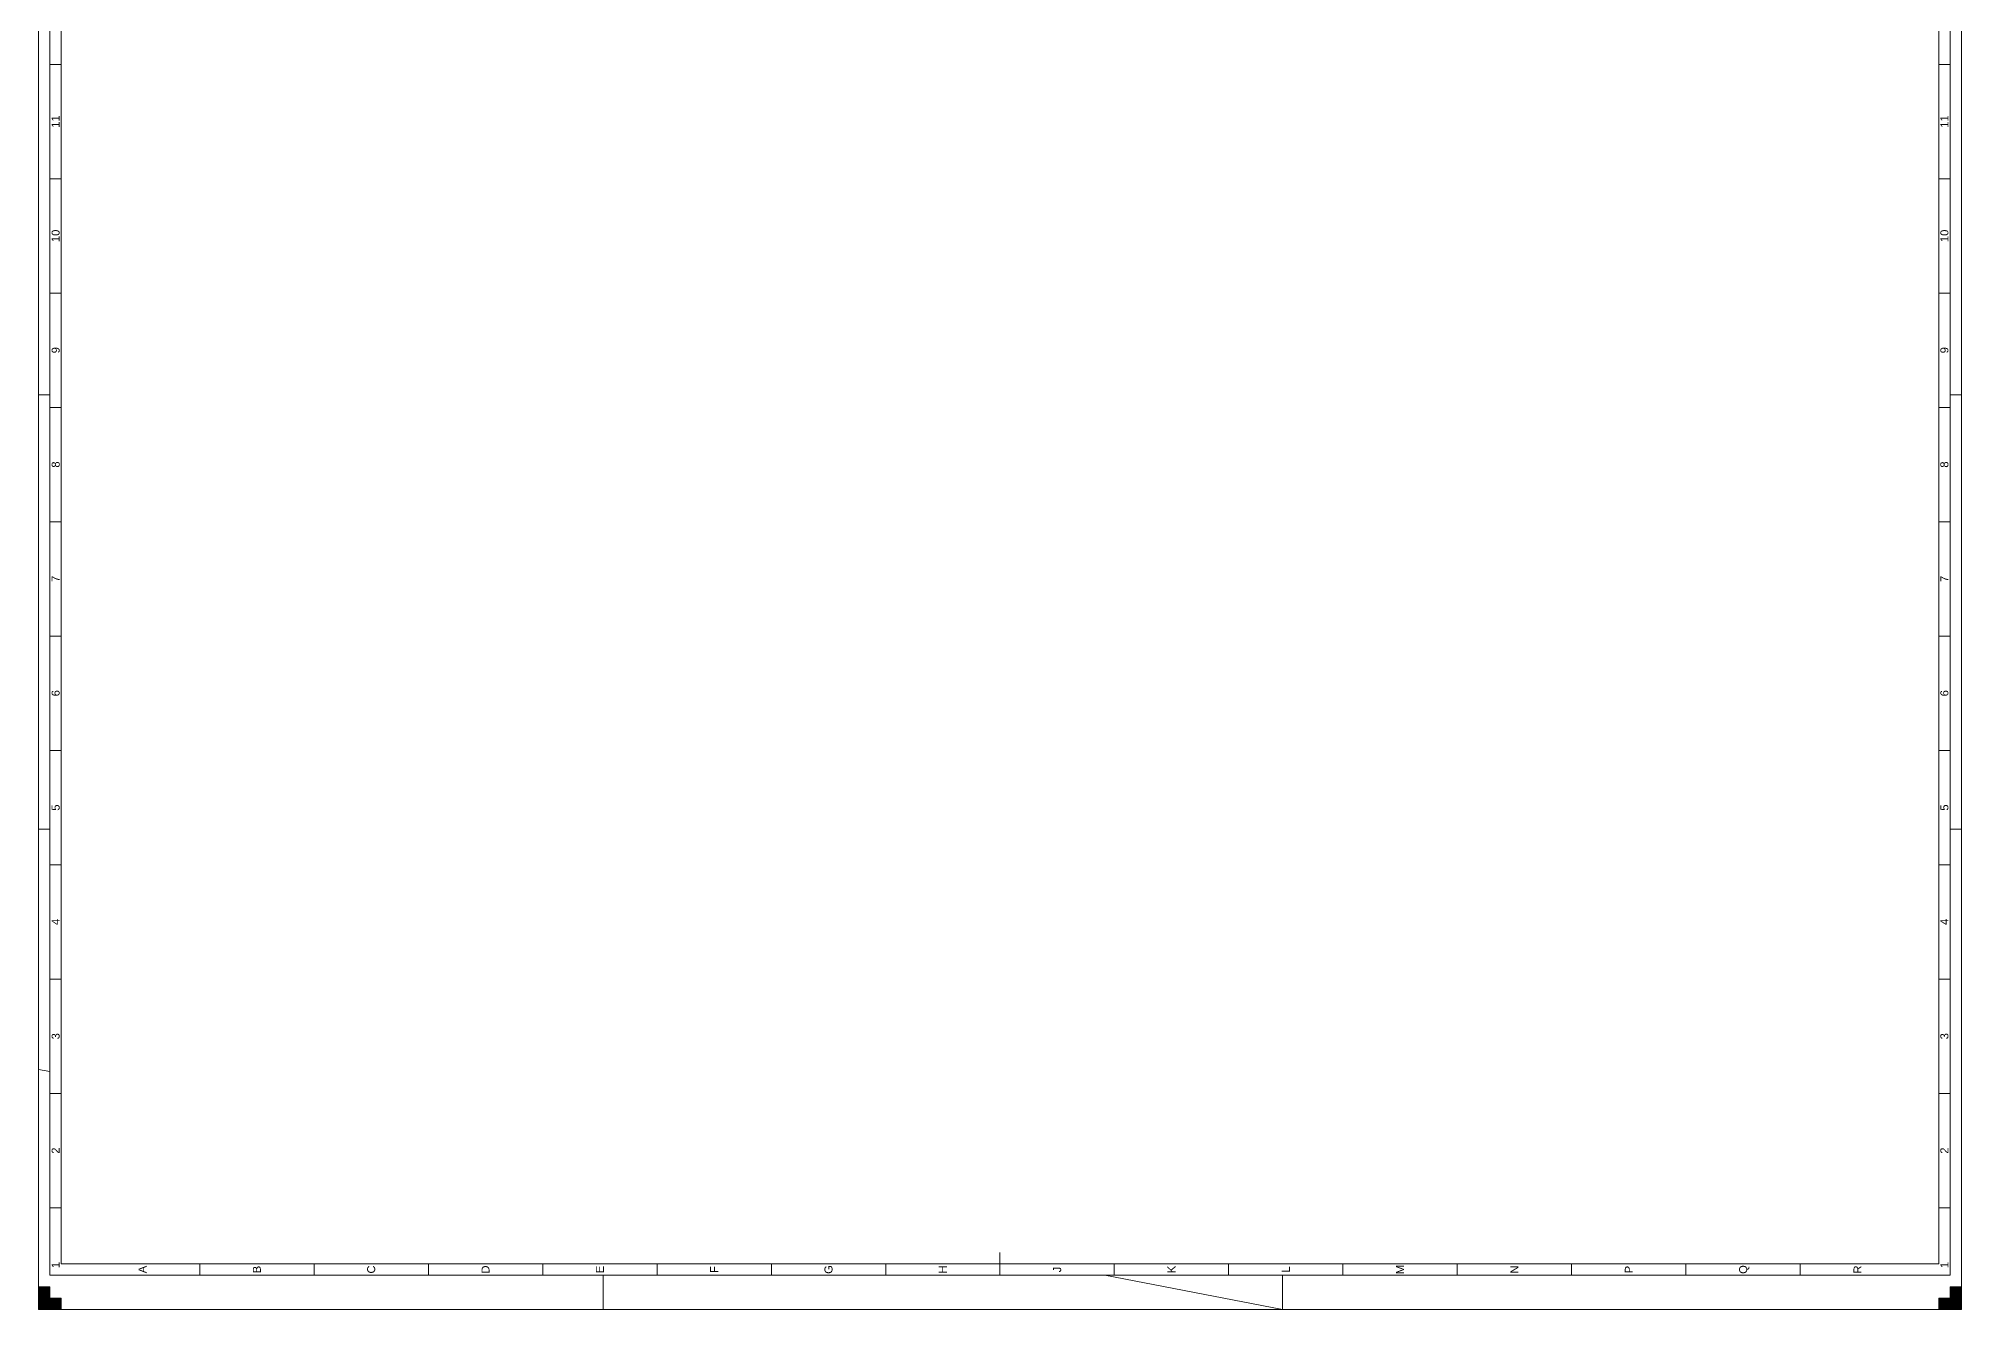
# Paper-space layout 'A0 - Portrait' of a CAD drawing. Header units: millimetres. Extents: x 0 to 841, y 0 to 1189.
# Drawn here: x 0 to 841, y 0 to 556 of the extents above; entities that cross this region are included whole.
import ezdxf
from ezdxf.enums import TextEntityAlignment as Align

# ---------------------------------------------------------------- set-up
doc = ezdxf.new("R2010")
doc.units = ezdxf.units.MM
for name, color, linetype, lineweight in [('CDL_FRAME', 7, 'Continuous', 18), ('CDL_FRAME_GREEN', 3, 'Continuous', 18), ('CDL_FRAME_RED', 1, 'Continuous', 18), ('CDL_FRAME_YELLOW', 2, 'Continuous', 18)]:
    doc.layers.add(name, color=color, linetype=linetype, lineweight=lineweight)
doc.layers.add('CDL_TITLE_BLOCK', color=7, linetype='Continuous')
doc.styles.add('RHI_BORDER', font='arial.ttf')

# ---------------------------------------------------------------- blocks, each defined once
blk = doc.blocks.new('PORTRAIT_DINA0_FRAME_REV03_ISO5457')
at = {"layer": 'CDL_FRAME_GREEN'}
h = blk.add_hatch(color=256, dxfattribs=at)
h.dxf.hatch_style = 1
h.paths.add_polyline_path([(5, 5), (5, 10), (0, 10), (0, 5)])
h = blk.add_hatch(color=256, dxfattribs=at)
h.dxf.hatch_style = 1
h.paths.add_polyline_path([(841, 5), (841, 10), (836, 10), (836, 5)])
h = blk.add_hatch(color=256, dxfattribs=at)
h.dxf.hatch_style = 1
h.paths.add_polyline_path([(0, 5), (0, 0), (5, 0), (5, 5)])
h = blk.add_hatch(color=256, dxfattribs=at)
h.dxf.hatch_style = 1
h.paths.add_polyline_path([(5, 5), (5, 0), (10, 0), (10, 5)])
h = blk.add_hatch(color=256, dxfattribs=at)
h.dxf.hatch_style = 1
h.paths.add_polyline_path([(831, 5), (831, 0), (836, 0), (836, 5)])
h = blk.add_hatch(color=256, dxfattribs=at)
h.dxf.hatch_style = 1
h.paths.add_polyline_path([(836, 5), (836, 0), (841, 0), (841, 5)])
at = {"layer": 'CDL_FRAME', "linetype": 'Continuous'}
for p, q in [((10, 20), (10, 1179)), ((831, 20), (831, 1179)), ((831, 20), (10, 20)), ((420.5, 15), (420.5, 25))]:
    blk.add_line(p, q, dxfattribs=at)
at = {"layer": 'CDL_FRAME_GREEN', "linetype": 'Continuous'}
for p, q in [((0, 0), (0, 1189)), ((841, 0), (841, 1189)), ((5, 400), (0, 400)), ((841, 400), (836, 400)), ((5, 210), (0, 210)), ((841, 210), (836, 210)), ((5, 104.03), (0, 105)), ((247, 0), (247, 15)), ((247, 0), (247, 15)), ((544, 0), (466.29, 15)), ((544, 0), (544, 15)), ((544, 0), (544, 15)), ((841, 0), (0, 0))]:
    blk.add_line(p, q, dxfattribs=at)
at = {"layer": 'CDL_FRAME_GREEN'}
for points in [[(5, 0), (5, 10), (0, 10), (0, 0)], [(836, 0), (836, 10), (841, 10), (841, 0)], [(10, 5), (10, 0), (0, 0), (0, 5)], [(831, 5), (831, 0), (841, 0), (841, 5)]]:
    blk.add_lwpolyline(points, close=True, dxfattribs=at)
at = {"layer": 'CDL_FRAME_RED', "linetype": 'Continuous'}
for p, q in [((5, 15), (5, 1184)), ((836, 15), (836, 1184)), ((836, 15), (5, 15))]:
    blk.add_line(p, q, dxfattribs=at)
at = {"layer": 'CDL_FRAME_YELLOW', "linetype": 'Continuous'}
for p, q in [((10, 544.5), (5, 544.5)), ((836, 544.5), (831, 544.5)), ((10, 494.5), (5, 494.5)), ((836, 494.5), (831, 494.5)), ((10, 444.5), (5, 444.5)), ((836, 444.5), (831, 444.5)), ((10, 394.5), (5, 394.5)), ((836, 394.5), (831, 394.5)), ((10, 344.5), (5, 344.5)), ((836, 344.5), (831, 344.5)), ((10, 294.5), (5, 294.5)), ((836, 294.5), (831, 294.5)), ((10, 244.5), (5, 244.5)), ((836, 244.5), (831, 244.5)), ((10, 194.5), (5, 194.5)), ((836, 194.5), (831, 194.5)), ((10, 144.5), (5, 144.5)), ((836, 144.5), (831, 144.5)), ((10, 94.5), (5, 94.5)), ((836, 94.5), (831, 94.5)), ((10, 44.5), (5, 44.5)), ((836, 44.5), (831, 44.5)), ((70.5, 15), (70.5, 20)), ((120.5, 15), (120.5, 20)), ((170.5, 15), (170.5, 20)), ((220.5, 15), (220.5, 20)), ((270.5, 15), (270.5, 20)), ((320.5, 15), (320.5, 20)), ((370.5, 15), (370.5, 20)), ((470.5, 15), (470.5, 20)), ((520.5, 15), (520.5, 20)), ((570.5, 15), (570.5, 20)), ((620.5, 15), (620.5, 20)), ((670.5, 15), (670.5, 20)), ((720.5, 15), (720.5, 20)), ((770.5, 15), (770.5, 20))]:
    blk.add_line(p, q, dxfattribs=at)
at = {"layer": 'CDL_FRAME_GREEN', "linetype": 'Continuous', "style": 'RHI_BORDER'}
for s, p in [('11', (7.5, 519.5)), ('11', (833.5, 519.5)), ('10', (7.5, 469.5)), ('10', (833.5, 469.5)), ('9', (7.5, 419.5)), ('9', (833.5, 419.5)), ('8', (7.5, 369.5)), ('8', (833.5, 369.5)), ('7', (7.5, 319.5)), ('7', (833.5, 319.5)), ('6', (7.5, 269.5)), ('6', (833.5, 269.5)), ('5', (7.5, 219.5)), ('5', (833.5, 219.5)), ('4', (7.5, 169.5)), ('4', (833.5, 169.5)), ('3', (7.5, 119.5)), ('3', (833.5, 119.5)), ('2', (7.5, 69.5)), ('2', (833.5, 69.5)), ('1', (7.5, 19.5)), ('A', (45.5, 17.5)), ('B', (95.5, 17.5)), ('C', (145.5, 17.5)), ('D', (195.5, 17.5)), ('E', (245.5, 17.5)), ('F', (295.5, 17.5)), ('G', (345.5, 17.5)), ('H', (395.5, 17.5)), ('J', (445.5, 17.5)), ('K', (495.5, 17.5)), ('L', (545.5, 17.5)), ('M', (595.5, 17.5)), ('N', (645.5, 17.5)), ('P', (695.5, 17.5)), ('Q', (745.5, 17.5)), ('R', (795.5, 17.5)), ('1', (833.5, 19.5))]:
    blk.add_text(s, height=3.5, rotation=90, dxfattribs=at).set_placement(p, align=Align.MIDDLE_CENTER)

psp = doc.layouts.new('A0 - Portrait')

# ---------------------------------------------------------------- block references
at = {"layer": 'CDL_TITLE_BLOCK', "lineweight": 0}
psp.add_blockref('PORTRAIT_DINA0_FRAME_REV03_ISO5457', (0, 0), dxfattribs=at)

doc.saveas('drawing.dxf')
